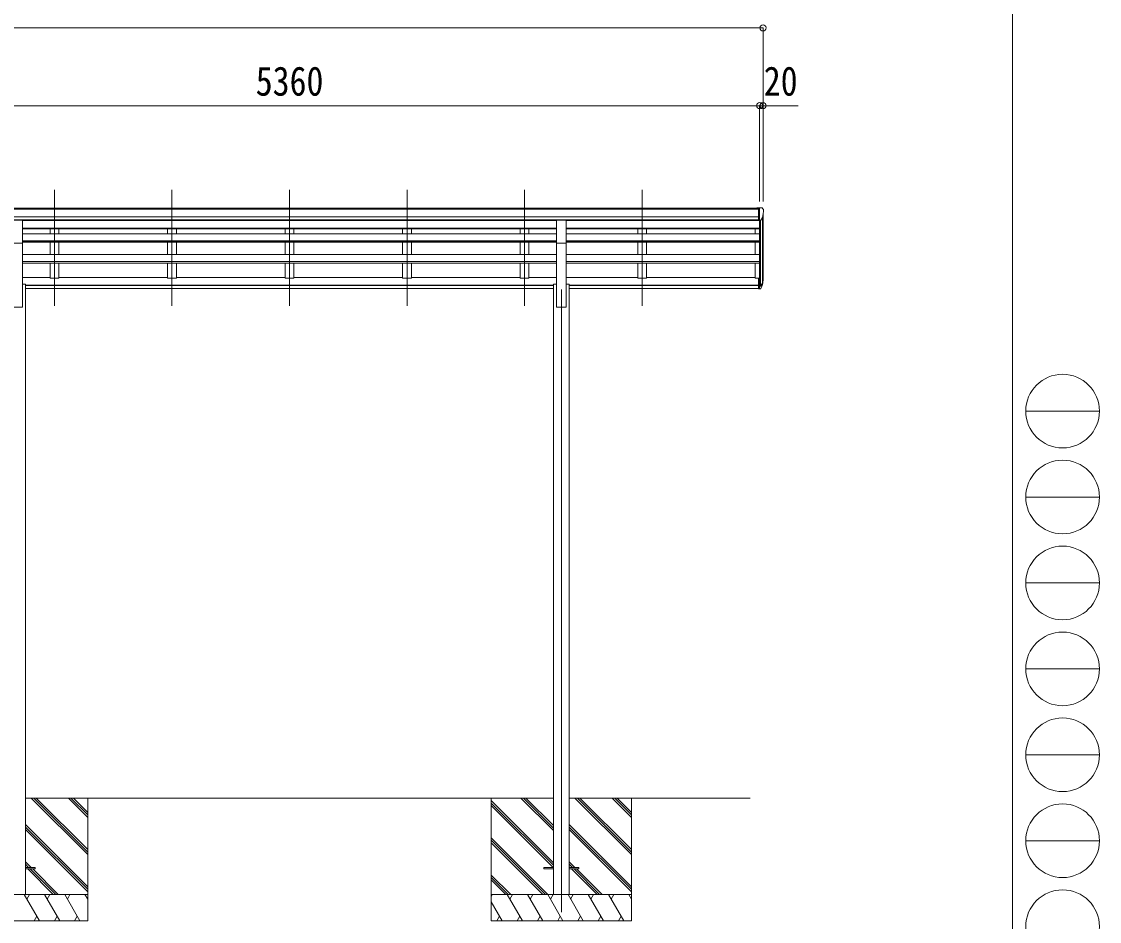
# Model space of a CAD drawing. Units: millimetres at full size. Extents: x -9783 to 9892, y -6828 to 6752.
# Drawn here: x 3747 to 9892, y -4173 to 958 of the extents above; entities that cross this region are included whole.
import ezdxf
from ezdxf.enums import TextEntityAlignment as Align

# ---------------------------------------------------------------- set-up
doc = ezdxf.new("R2010")
doc.units = ezdxf.units.MM
doc.header["$LTSCALE"] = 35
doc.header["$PDMODE"] = 32
doc.header["$PDSIZE"] = 35
for name, color, linetype, lineweight in [('0-0_0', 7, 'Continuous', 9), ('0-1_本体', 4, 'Continuous', 9), ('0-2_部品', 7, 'Continuous', 9), ('0-8_PARTS2', 2, 'Continuous', 9), ('0-A_寸法', 6, 'Continuous', 9), ('F-0_240', 7, 'Continuous', 9)]:
    doc.layers.add(name, color=color, linetype=linetype, lineweight=lineweight)
doc.styles.add('ＭＳ ゴシック', font='')
doc.styles.get('ＭＳ ゴシック').set_extended_font_data('MS Gothic')

msp = doc.modelspace()

# ---------------------------------------------------------------- linework, layer by layer
at = {"layer": '0-0_0'}
for p, q in [((6779.22, -3469.75), (3769.62, -3469.75)), ((4124.42, -3792.21), (3801.95, -3469.75)), ((4124.42, -3778.07), (3816.1, -3469.75)), ((4124.42, -3763.93), (3830.24, -3469.75)), ((4124.42, -3580.08), (4014.09, -3469.75)), ((4124.42, -3565.94), (4028.23, -3469.75)), ((4124.42, -3551.8), (4042.37, -3469.75)), ((4124.42, -3469.75), (4124.42, -4169.75)), ((6424.42, -3469.75), (6424.42, -4169.75)), ((6779.22, -3839.23), (6424.42, -3484.43)), ((6779.22, -3853.37), (6424.42, -3498.57)), ((6779.22, -3655.38), (6593.59, -3469.75)), ((6779.22, -3641.24), (6607.73, -3469.75)), ((6779.22, -3627.1), (6621.87, -3469.75)), ((7900.42, -3469.75), (6869.62, -3469.75)), ((7224.42, -3792.21), (6901.95, -3469.75)), ((7224.42, -3778.07), (6916.1, -3469.75)), ((7224.42, -3763.93), (6930.24, -3469.75)), ((7224.42, -3580.08), (7114.09, -3469.75)), ((7224.42, -3565.94), (7128.23, -3469.75)), ((7224.42, -3551.8), (7142.37, -3469.75)), ((7224.42, -3469.75), (7224.42, -4169.75)), ((6776.96, -3865.25), (6424.42, -3512.72)), ((4124.42, -3976.06), (3769.62, -3621.26)), ((7224.42, -3976.06), (6869.62, -3621.26)), ((4124.42, -3990.2), (3769.62, -3635.41)), ((4124.42, -4004.35), (3769.62, -3649.55)), ((7224.42, -3990.2), (6869.62, -3635.41)), ((7224.42, -4004.35), (6869.62, -3649.55)), ((6747.61, -4019.75), (6424.42, -3696.56)), ((6733.47, -4019.75), (6424.42, -3710.7)), ((6719.32, -4019.75), (6424.42, -3724.85)), ((3801.48, -3865.25), (3769.62, -3833.39)), ((3787.33, -3865.25), (3769.62, -3847.54)), ((3773.19, -3865.25), (3769.62, -3861.68)), ((6901.48, -3865.25), (6869.62, -3833.39)), ((6887.33, -3865.25), (6869.62, -3847.54)), ((6873.19, -3865.25), (6869.62, -3861.68)), ((3927.69, -4019.75), (3782.19, -3874.25)), ((3941.83, -4019.75), (3796.33, -3874.25)), ((3955.98, -4019.75), (3810.48, -3874.25)), ((6535.48, -4019.75), (6424.42, -3908.69)), ((6521.33, -4019.75), (6424.42, -3922.84)), ((7027.69, -4019.75), (6882.19, -3874.25)), ((7041.83, -4019.75), (6896.33, -3874.25)), ((7055.98, -4019.75), (6910.48, -3874.25)), ((6507.19, -4019.75), (6424.42, -3936.98)), ((3324.42, -4019.75), (4124.42, -4019.75)), ((3848.73, -4169.75), (3762.13, -4019.75)), ((3777.13, -4045.73), (3792.13, -4019.75)), ((3964.2, -4169.75), (3877.6, -4019.75)), ((3892.6, -4045.73), (3907.6, -4019.75)), ((4079.67, -4169.75), (3993.07, -4019.75)), ((4008.07, -4045.73), (4023.07, -4019.75)), ((4124.42, -4047.25), (4108.54, -4019.75)), ((6424.42, -4019.75), (7224.42, -4019.75)), ((6430.25, -4019.75), (6424.42, -4029.85)), ((6602.32, -4169.75), (6515.72, -4019.75)), ((6545.72, -4019.75), (6530.72, -4045.73)), ((6717.79, -4169.75), (6631.19, -4019.75)), ((6646.19, -4045.73), (6661.19, -4019.75)), ((6833.26, -4169.75), (6746.66, -4019.75)), ((6761.66, -4045.73), (6776.66, -4019.75)), ((6948.73, -4169.75), (6862.13, -4019.75)), ((6877.13, -4045.73), (6892.13, -4019.75)), ((7064.2, -4169.75), (6977.6, -4019.75)), ((6992.6, -4045.73), (7007.6, -4019.75)), ((7179.67, -4169.75), (7093.07, -4019.75)), ((7108.07, -4045.73), (7123.07, -4019.75)), ((7224.42, -4047.25), (7208.54, -4019.75)), ((6486.85, -4169.75), (6424.42, -4061.61)), ((4124.42, -4169.75), (3324.42, -4169.75)), ((3833.73, -4143.77), (3818.73, -4169.75)), ((3949.2, -4143.77), (3934.2, -4169.75)), ((4064.67, -4143.77), (4049.67, -4169.75)), ((7224.42, -4169.75), (6424.42, -4169.75)), ((6471.85, -4143.77), (6456.85, -4169.75)), ((6587.32, -4143.77), (6572.32, -4169.75)), ((6702.79, -4143.77), (6687.79, -4169.75)), ((6818.26, -4143.77), (6803.26, -4169.75)), ((6933.73, -4143.77), (6918.73, -4169.75)), ((7049.2, -4143.77), (7034.2, -4169.75)), ((7164.67, -4143.77), (7149.67, -4169.75))]:
    msp.add_line(p, q, dxfattribs=at)
at = {"layer": '0-1_本体'}
for p, q in [((7947.92, -105.63), (2610.92, -105.63)), ((7947.92, -110.98), (2610.92, -110.98)), ((7947.92, -154.51), (2600.92, -154.51)), ((7947.92, -172.18), (2600.92, -172.18)), ((3751.92, -177.02), (6796.92, -177.02)), ((3909.42, -174.55), (3909.42, -177.02)), ((3959.42, -174.55), (3959.42, -177.02)), ((4579.42, -174.55), (4579.42, -177.02)), ((4629.42, -174.55), (4629.42, -177.02)), ((5249.42, -174.55), (5249.42, -177.02)), ((5299.42, -174.55), (5299.42, -177.02)), ((5919.42, -174.55), (5919.42, -177.02)), ((5969.42, -174.55), (5969.42, -177.02)), ((6589.42, -174.55), (6589.42, -177.02)), ((6639.42, -174.55), (6639.42, -177.02)), ((6851.92, -174.55), (7947.92, -174.55)), ((7954.42, -177.02), (6851.92, -177.02)), ((7259.42, -174.55), (7259.42, -177.02)), ((7309.42, -174.55), (7309.42, -177.02)), ((7954.42, -177.01), (7954.42, -504.46)), ((7960.42, -176.54), (7960.42, -548.89)), ((7970.13, -161.18), (7970.13, -530.89)), ((7974.42, -506.63), (7974.42, -142.38)), ((3751.92, -219.21), (6796.92, -219.21)), ((3751.92, -220.61), (6796.92, -220.61)), ((3751.92, -224.3), (6796.92, -224.3)), ((3909.42, -224.3), (3909.42, -251.54)), ((3959.42, -224.3), (3959.42, -251.54)), ((4579.42, -224.3), (4579.42, -251.54)), ((4629.42, -224.3), (4629.42, -251.54)), ((5249.42, -224.3), (5249.42, -251.54)), ((5299.42, -224.3), (5299.42, -251.54)), ((5919.42, -224.3), (5919.42, -251.54)), ((5969.42, -224.3), (5969.42, -251.54)), ((6589.42, -224.3), (6589.42, -251.54)), ((6639.42, -224.3), (6639.42, -251.54)), ((7954.42, -219.21), (6851.92, -219.21)), ((7954.42, -220.61), (6851.92, -220.61)), ((7954.42, -224.3), (6851.92, -224.3)), ((7259.42, -224.3), (7259.42, -251.54)), ((7309.42, -224.3), (7309.42, -251.54)), ((7929.42, -251.54), (7929.42, -224.3)), ((3751.92, -251.54), (6796.92, -251.54)), ((3751.92, -292.27), (6796.92, -292.27)), ((3751.92, -293.76), (6796.92, -293.76)), ((3751.92, -300.57), (6796.92, -300.57)), ((3751.92, -669.75), (3751.92, -305.81)), ((3909.42, -300.57), (3909.42, -370.06)), ((3959.42, -300.57), (3959.42, -370.06)), ((4579.42, -300.57), (4579.42, -370.06)), ((4629.42, -300.57), (4629.42, -370.06)), ((5249.42, -300.57), (5249.42, -370.06)), ((5299.42, -300.57), (5299.42, -370.06)), ((5919.42, -300.57), (5919.42, -370.06)), ((5969.42, -300.57), (5969.42, -370.06)), ((6589.42, -300.57), (6589.42, -370.06)), ((6639.42, -300.57), (6639.42, -370.06)), ((6796.92, -669.75), (6796.92, -305.81)), ((7954.42, -251.54), (6851.92, -251.54)), ((7954.42, -292.27), (6851.92, -292.27)), ((7954.42, -293.76), (6851.92, -293.76)), ((7954.42, -300.57), (6851.92, -300.57)), ((6851.92, -669.75), (6851.92, -305.81)), ((7259.42, -300.57), (7259.42, -370.06)), ((7309.42, -300.57), (7309.42, -370.06)), ((7929.42, -370.06), (7929.42, -300.57)), ((3751.92, -370.06), (6796.92, -370.06)), ((3751.92, -409.37), (6796.92, -409.37)), ((3751.92, -410.85), (6796.92, -410.85)), ((3751.92, -420.33), (6796.92, -420.33)), ((3959.42, -420.33), (3959.42, -505.28)), ((4629.42, -420.33), (4629.42, -505.28)), ((5299.42, -420.33), (5299.42, -505.28)), ((5969.42, -420.33), (5969.42, -505.28)), ((6639.42, -420.33), (6639.42, -505.28)), ((7954.42, -370.06), (6851.92, -370.06)), ((7954.42, -409.37), (6851.92, -409.37)), ((7954.42, -410.85), (6851.92, -410.85)), ((7954.42, -420.33), (6851.92, -420.33)), ((7309.42, -420.33), (7309.42, -505.28)), ((7929.42, -505.28), (7929.42, -420.33)), ((3909.42, -500.48), (3751.92, -500.48)), ((3769.62, -539.75), (3751.92, -539.75)), ((3769.62, -539.75), (3769.62, -4019.75)), ((6779.22, -544.79), (3769.62, -544.79)), ((6779.22, -546.17), (3769.62, -546.17)), ((4579.42, -500.48), (3959.42, -500.48)), ((5249.42, -500.48), (4629.42, -500.48)), ((5919.42, -500.48), (5299.42, -500.48)), ((6589.42, -500.48), (5969.42, -500.48)), ((6796.92, -500.48), (6639.42, -500.48)), ((6796.92, -539.75), (6779.22, -539.75)), ((6779.22, -539.75), (6779.22, -4019.75)), ((7259.42, -500.48), (6851.92, -500.48)), ((6869.62, -539.75), (6851.92, -539.75)), ((6869.62, -539.75), (6869.62, -4019.75)), ((7947.92, -544.79), (6869.62, -544.79)), ((7947.92, -546.17), (6869.62, -546.17)), ((7929.42, -500.48), (7309.42, -500.48)), ((7947.92, -505.28), (7929.42, -505.28)), ((6779.22, -563.35), (3769.62, -563.35)), ((7947.92, -563.35), (6869.62, -563.35)), ((3751.92, -669.75), (3696.92, -669.75)), ((6851.92, -669.75), (6796.92, -669.75))]:
    msp.add_line(p, q, dxfattribs=at)
for points in [[(6796.92, -174.55), (3934.42, -174.67), (3751.92, -174.67)], [(3909.42, -420.33), (3909.42, -505.28), (3959.42, -505.28)], [(4579.42, -420.33), (4579.42, -505.28), (4629.42, -505.28)], [(5249.42, -420.33), (5249.42, -505.28), (5299.42, -505.28)], [(5919.42, -420.33), (5919.42, -505.28), (5969.42, -505.28)], [(6589.42, -420.33), (6589.42, -505.28), (6639.42, -505.28)], [(7259.42, -420.33), (7259.42, -505.28), (7309.42, -505.28)]]:
    msp.add_lwpolyline(points, dxfattribs=at)
at = {"layer": '0-2_部品'}
for p, q in [((7947.92, -104.03), (7937.92, -104.12)), ((7937.92, -105.63), (7937.92, -104.12)), ((7947.92, -176.01), (7947.92, -104.03)), ((7966.42, -104.03), (7947.92, -104.03)), ((7954.42, -177.01), (7954.42, -104.03)), ((7966.42, -104.03), (7968.75, -104.17)), ((7969.51, -104.59), (7973.58, -110.4)), ((7976.42, -113.4), (7976.42, -114.03)), ((3751.92, -173.89), (3696.92, -173.89)), ((3751.92, -305.97), (3751.92, -173.89)), ((6851.92, -173.89), (6796.92, -173.89)), ((6796.92, -305.97), (6796.92, -173.89)), ((6851.92, -305.97), (6851.92, -173.89)), ((7947.92, -176.01), (7954.42, -176.01)), ((7954.42, -177.01), (7959.63, -176.69)), ((7962.04, -175.2), (7971.32, -159.13)), ((3751.92, -305.97), (3696.92, -305.97)), ((6851.92, -305.97), (6796.92, -305.97)), ((7947.92, -504.46), (7947.92, -565.52)), ((7947.92, -504.46), (7954.42, -504.46)), ((7947.92, -542.77), (7954.42, -542.77)), ((7947.92, -548.17), (7954.42, -548.17)), ((7954.42, -504.46), (7954.42, -566.34)), ((7954.42, -549.17), (7959.55, -549.17)), ((7954.42, -551.17), (7959.26, -551.17)), ((7960.85, -548.42), (7970.61, -530)), ((7972.03, -530.5), (7961.86, -549.67)), ((7969.44, -547.35), (7961.86, -564.84)), ((7947.92, -565.52), (7954.42, -565.52)), ((7954.42, -566.34), (7959.26, -566.34))]:
    msp.add_line(p, q, dxfattribs=at)
at = {"layer": '0-2_部品', "color": 4}
for p, q in [((3769.62, -3865.25), (3824.42, -3865.25)), ((3824.42, -3865.25), (3824.42, -3874.25)), ((6724.62, -3865.25), (6779.42, -3865.25)), ((6869.42, -3865.25), (6924.22, -3865.25)), ((6924.22, -3865.25), (6924.22, -3874.25)), ((3769.62, -3874.25), (3824.42, -3874.25)), ((6869.42, -3874.25), (6924.22, -3874.25))]:
    msp.add_line(p, q, dxfattribs=at)
msp.add_lwpolyline([(6724.62, -3865.25), (6724.62, -3874.25), (6779.42, -3874.25)], dxfattribs=at)
at = {"layer": '0-2_部品'}
for centre, radius, start, end in [((7968.69, -105.17), 1, 35, 86.5), ((7774.42, -114.03), 202, 347.09739, 0), ((7973.42, -113.4), 3, 0, 87), ((7959.44, -173.7), 3, 273.5, 330), ((7959.26, -548.17), 3, 270, 330), ((7959.55, -547.67), 1.5, 270, 330), ((7841.2, -511.27), 133.22, 344.28698, 356.72013), ((7886.47, -504.05), 88.05, 342.78929, 2.77608), ((7885.76, -508.33), 89.07, 345.58812, 5.50424), ((7959.26, -563.34), 3, 270, 330)]:
    msp.add_arc(centre, radius, start, end, dxfattribs=at)
at = {"layer": '0-8_PARTS2'}
for p, q in [((3934.42, -663.55), (3934.42, -1.02)), ((4604.42, -663.55), (4604.42, -1.02)), ((5274.42, -663.55), (5274.42, -1.02)), ((5944.42, -663.55), (5944.42, -1.02)), ((6614.42, -663.55), (6614.42, -1.02)), ((7284.42, -663.55), (7284.42, -1.02)), ((6824.42, -569.75), (6824.42, -4119.75))]:
    msp.add_line(p, q, dxfattribs=at)
at = {"layer": '0-A_寸法'}
for p, q in [((-2785.58, 922.43), (7974.42, 922.43)), ((7974.42, 922.43), (7974.42, -67.02)), ((2594.42, 478.61), (7954.42, 478.61)), ((7954.42, 478.61), (7954.42, -67.02)), ((7954.42, 478.61), (7974.42, 478.61)), ((7974.42, 478.61), (7974.42, -67.02)), ((7974.42, 478.61), (8174.42, 478.61))]:
    msp.add_line(p, q, dxfattribs=at)
for p in [(7974.42, 922.43), (7954.42, 478.61), (7974.42, 478.61)]:
    msp.add_point(p, dxfattribs=at)
at = {"layer": 'F-0_240', "color": 5}
msp.add_line((9396.97, 6751.9), (9396.97, -6828.1), dxfattribs=at)
at = {"layer": 'F-0_240', "color": 4}
for p, q in [((9471.77, -1263.1), (9891.77, -1263.1)), ((9471.77, -1753.1), (9891.77, -1753.1)), ((9471.77, -2243.1), (9891.77, -2243.1)), ((9471.77, -2733.1), (9891.77, -2733.1)), ((9471.77, -3223.1), (9891.77, -3223.1)), ((9471.77, -3713.1), (9891.77, -3713.1))]:
    msp.add_line(p, q, dxfattribs=at)
for centre in [(9681.77, -1263.1), (9681.77, -1753.1), (9681.77, -2243.1), (9681.77, -2733.1), (9681.77, -3223.1), (9681.77, -3713.1), (9681.77, -4203.1)]:
    msp.add_circle(centre, 210, dxfattribs=at)

# ---------------------------------------------------------------- texts
at = {"layer": '0-A_寸法', "color": 7, "style": 'ＭＳ ゴシック', "width": 0.85}
for s, p in [('5360', (5081.92, 485.61)), ('20', (7978.17, 485.61))]:
    msp.add_text(s, height=166.8, dxfattribs=at).set_placement(p, align=Align.BOTTOM_LEFT)

doc.saveas('drawing.dxf')
